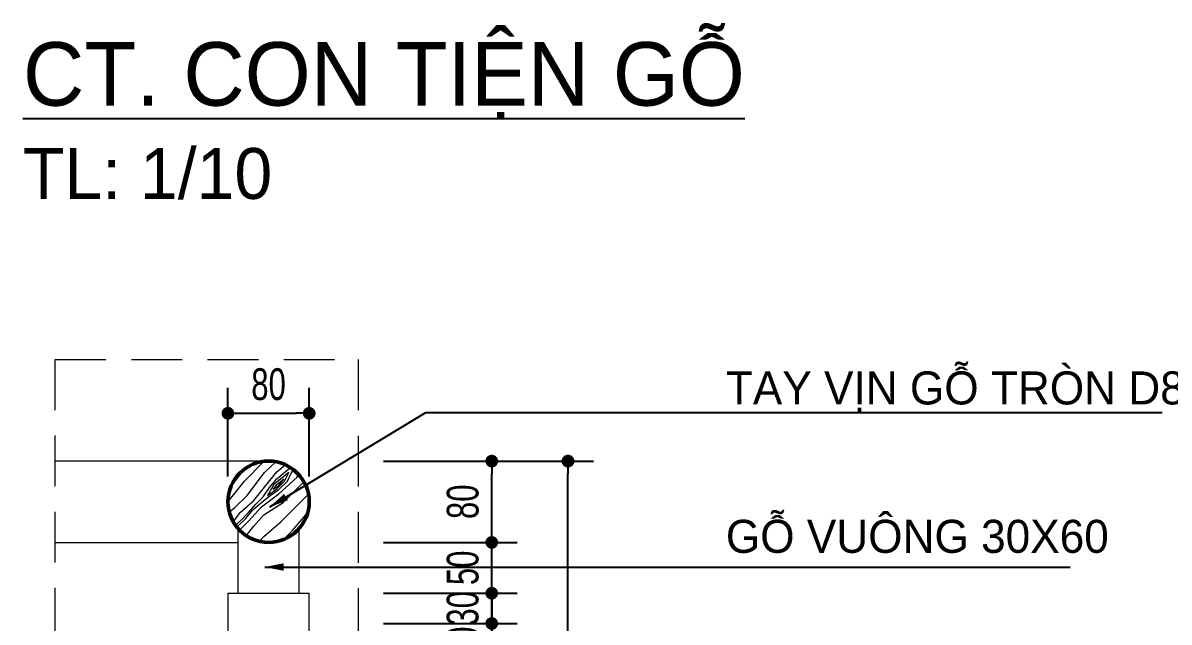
# Model space of a CAD drawing. Header units: inches. Extents: x 88947 to 296847, y 35049 to 161062.
# Drawn here: x 230394 to 232649, y 93225 to 94404 of the extents above; entities that cross this region are included whole.
import ezdxf

# ---------------------------------------------------------------- set-up
doc = ezdxf.new("R2010")
doc.units = ezdxf.units.IN
doc.header["$MEASUREMENT"] = 0
doc.header["$PDMODE"] = 1
doc.linetypes.add('DASHED', pattern=[0.75, 0.5, -0.25])
for name, color, linetype, lineweight in [('A-Dims', 145, 'Continuous', 25), ('DIM', 7, 'Continuous', 25), ('HACTH', 8, 'Continuous', 5), ('KHUNG 2', 144, 'Continuous', 18), ('netthay', 254, 'Continuous', 25), ('THAY', 3, 'Continuous', 18), ('TUONG', 4, 'Continuous', 50)]:
    doc.layers.add(name, color=color, linetype=linetype, lineweight=lineweight)
doc.layers.add('text', color=2, linetype='Continuous')
doc.styles.add('FRANKO', font='VFRANKO.TTF')
doc.styles.add('VNI-HELVE-CONDENSE', font='VNARIAL.TTF', dxfattribs={"width": 0.7})
doc.dimstyles.new('Copy of TL 50-25', dxfattribs={"dimscale": 50, "dimtxt": 1.25, "dimasz": 0.5, "dimexe": 1, "dimexo": 1, "dimgap": 0.5, "dimtad": 1, "dimdec": 0, "dimlfac": 0.5, "dimzin": 3, "dimdsep": 46, "dimtxsty": 'VNI-HELVE-CONDENSE', "dimblk": 'DOT', "dimcen": 2, "dimclrt": 7, "dimazin": 2, "dimtfac": 0.75, "dimtdec": 0, "dimtix": 1, "dimtmove": 2, "dimatfit": 2, "dimfxl": 1.5, "dimtolj": 1, "dimtzin": 0, "dimarcsym": 0})
doc.dimstyles.new('TAS-50', dxfattribs={"dimscale": 25, "dimtxt": 2.5, "dimasz": 0.7, "dimexe": 1.5, "dimexo": 1.5, "dimgap": 0.8, "dimtad": 1, "dimdec": 0, "dimzin": 3, "dimdsep": 46, "dimtxsty": 'VNI-HELVE-CONDENSE', "dimblk": 'TICK', "dimcen": 2.5, "dimclrt": 71, "dimazin": 2, "dimtfac": 0.75, "dimtdec": 0, "dimtix": 1, "dimtmove": 2, "dimatfit": 2, "dimldrblk": 'TICK123', "dimfxl": 1.5, "dimtolj": 1, "dimtzin": 0, "dimarcsym": 0})

# ---------------------------------------------------------------- blocks, each defined once
blk = doc.blocks.new('_Dot')
at = {"layer": 'netthay', "color": 0, "lineweight": -2}
blk.add_line((-0.5, 0), (-1, 0), dxfattribs=at)
at = {"layer": 'netthay', "color": 0, "const_width": 0.5}
blk.add_lwpolyline([(-0.25, 0, 1), (0.25, 0, 1)], format="xyb", close=True, dxfattribs=at)
blk = doc.blocks.new('*D4159')
at = {"layer": 'Defpoints', "color": 0}
for p in [(231053.7, 93221.9), (231316.6, 93221.9), (231053.7, 93141.9)]:
    blk.add_point(p, dxfattribs=at)
at = {"layer": 'DIM', "color": 0, "lineweight": -2}
for p, q in [((231316.6, 93246.9), (231316.6, 93271.9)), ((231103.7, 93221.9), (231366.6, 93221.9)), ((231316.6, 93141.9), (231316.6, 93221.9)), ((231103.7, 93141.9), (231366.6, 93141.9)), ((231316.6, 93116.9), (231316.6, 93091.9))]:
    blk.add_line(p, q, dxfattribs=at)
at = {"layer": 'DIM', "color": 0, "lineweight": -2, "xscale": 25, "yscale": 25, "zscale": 25}
for p, rotation in [((231316.6, 93221.9), 270), ((231316.6, 93141.9), 90)]:
    blk.add_blockref('_Dot', p, dxfattribs=dict(at, rotation=rotation))
at = {"layer": 'DIM', "color": 7, "insert": (231259.7, 93181.9), "char_height": 62.5, "attachment_point": 5, "rotation": 90, "style": 'VNI-HELVE-CONDENSE'}
blk.add_mtext('\\A1;40', dxfattribs=at)
blk = doc.blocks.new('*D4160')
at = {"layer": 'Defpoints', "color": 0}
for p in [(231053.7, 93281.4), (231316.6, 93281.4), (231053.7, 93221.9)]:
    blk.add_point(p, dxfattribs=at)
at = {"layer": 'DIM', "color": 0, "lineweight": -2}
for p, q in [((231316.6, 93306.4), (231316.6, 93331.4)), ((231103.7, 93281.4), (231366.6, 93281.4)), ((231316.6, 93221.9), (231316.6, 93281.4)), ((231103.7, 93221.9), (231366.6, 93221.9)), ((231316.6, 93196.9), (231316.6, 93171.9))]:
    blk.add_line(p, q, dxfattribs=at)
at = {"layer": 'DIM', "color": 0, "lineweight": -2, "xscale": 25, "yscale": 25, "zscale": 25}
for p, rotation in [((231316.6, 93281.4), 270), ((231316.6, 93221.9), 90)]:
    blk.add_blockref('_Dot', p, dxfattribs=dict(at, rotation=rotation))
at = {"layer": 'DIM', "color": 7, "insert": (231259.6, 93251.7), "char_height": 62.5, "attachment_point": 5, "rotation": 90, "style": 'VNI-HELVE-CONDENSE'}
blk.add_mtext('\\A1;30', dxfattribs=at)
blk = doc.blocks.new('*D4161')
at = {"layer": 'Defpoints', "color": 0}
for p in [(231053.7, 93381.4), (231316.6, 93381.4), (231053.7, 93281.4)]:
    blk.add_point(p, dxfattribs=at)
at = {"layer": 'DIM', "color": 0, "lineweight": -2}
for p, q in [((231316.6, 93406.4), (231316.6, 93431.4)), ((231103.7, 93381.4), (231366.6, 93381.4)), ((231316.6, 93281.4), (231316.6, 93381.4)), ((231103.7, 93281.4), (231366.6, 93281.4)), ((231316.6, 93256.4), (231316.6, 93231.4))]:
    blk.add_line(p, q, dxfattribs=at)
at = {"layer": 'DIM', "color": 0, "lineweight": -2, "xscale": 25, "yscale": 25, "zscale": 25}
for p, rotation in [((231316.6, 93381.4), 270), ((231316.6, 93281.4), 90)]:
    blk.add_blockref('_Dot', p, dxfattribs=dict(at, rotation=rotation))
at = {"layer": 'DIM', "color": 7, "insert": (231259.7, 93331.4), "char_height": 62.5, "attachment_point": 5, "rotation": 90, "style": 'VNI-HELVE-CONDENSE'}
blk.add_mtext('\\A1;50', dxfattribs=at)
blk = doc.blocks.new('*D4162')
at = {"layer": 'Defpoints', "color": 0}
for p in [(231053.7, 93541.4), (231316.6, 93541.4), (231053.7, 93381.4)]:
    blk.add_point(p, dxfattribs=at)
at = {"layer": 'DIM', "color": 0, "lineweight": -2}
for p, q in [((231103.7, 93541.4), (231366.6, 93541.4)), ((231316.6, 93406.4), (231316.6, 93516.4)), ((231103.7, 93381.4), (231366.6, 93381.4))]:
    blk.add_line(p, q, dxfattribs=at)
at = {"layer": 'DIM', "color": 0, "lineweight": -2, "xscale": 25, "yscale": 25, "zscale": 25}
for p, rotation in [((231316.6, 93541.4), 90), ((231316.6, 93381.4), 270)]:
    blk.add_blockref('_Dot', p, dxfattribs=dict(at, rotation=rotation))
at = {"layer": 'DIM', "color": 7, "insert": (231259.7, 93461.4), "char_height": 62.5, "attachment_point": 5, "rotation": 90, "style": 'VNI-HELVE-CONDENSE'}
blk.add_mtext('\\A1;80', dxfattribs=at)
blk = doc.blocks.new('*D4163')
at = {"layer": 'Defpoints', "color": 0}
for p in [(231203.7, 93541.4), (231466.6, 93541.4), (231203.7, 91741.8)]:
    blk.add_point(p, dxfattribs=at)
at = {"layer": 'DIM', "color": 0, "lineweight": -2}
for p, q in [((231253.7, 93541.4), (231516.6, 93541.4)), ((231466.6, 91766.8), (231466.6, 93516.4)), ((231253.7, 91741.8), (231516.6, 91741.8))]:
    blk.add_line(p, q, dxfattribs=at)
at = {"layer": 'DIM', "color": 0, "lineweight": -2, "xscale": 25, "yscale": 25, "zscale": 25}
for p, rotation in [((231466.6, 93541.4), 90), ((231466.6, 91741.8), 270)]:
    blk.add_blockref('_Dot', p, dxfattribs=dict(at, rotation=rotation))
at = {"layer": 'DIM', "color": 7, "insert": (231409.7, 92641.6), "char_height": 62.5, "attachment_point": 5, "rotation": 90, "style": 'VNI-HELVE-CONDENSE'}
blk.add_mtext('\\A1;900', dxfattribs=at)
blk = doc.blocks.new('TICK')
at = {"layer": 'A-Dims', "color": 1}
for p, q in [((0, 1.5), (0, -1.5)), ((-2, 0), (2, 0))]:
    blk.add_line(p, q, dxfattribs=at)
at = {"layer": 'A-Dims', "color": 1, "const_width": 0.788}
blk.add_lwpolyline([(-0.33, -0.35), (0.38, 0.38)], dxfattribs=at)
at = {"layer": 'A-Dims', "color": 1, "const_width": 0.394}
for points in [[(0.24, 0.52, -0.414214), (0.52, 0.52, -1)], [(0.52, 0.52, -0.414214), (0.52, 0.24, -1)], [(-0.47, -0.21, 0.414214), (-0.47, -0.49, 1)], [(-0.47, -0.49, 0.414214), (-0.19, -0.49, 1)]]:
    blk.add_lwpolyline(points, format="xyb", dxfattribs=at)
blk = doc.blocks.new('TICK123')
at = {"layer": 'A-Dims', "color": 1}
blk.add_lwpolyline([(0.05, 0, 0, 0.84, 0), (-2.11, 0, 8.4, 8.4, 0)], format="xyseb", dxfattribs=at)
blk = doc.blocks.new('*D4170')
at = {"layer": 'Defpoints', "color": 0}
for p in [(230957.4, 93635.5), (230797.4, 93461.4), (230957.4, 93461.4)]:
    blk.add_point(p, dxfattribs=at)
at = {"layer": 'DIM', "color": 0, "lineweight": -2}
for p, q in [((230797.4, 93511.4), (230797.4, 93685.5)), ((230957.4, 93511.4), (230957.4, 93685.5)), ((230822.4, 93635.5), (230932.4, 93635.5))]:
    blk.add_line(p, q, dxfattribs=at)
at = {"layer": 'DIM', "color": 0, "lineweight": -2, "xscale": 25, "yscale": 25, "zscale": 25, "rotation": 180}
blk.add_blockref('_Dot', (230797.4, 93635.5), dxfattribs=at)
at = {"layer": 'DIM', "color": 0, "lineweight": -2, "xscale": 25, "yscale": 25, "zscale": 25}
blk.add_blockref('_Dot', (230957.4, 93635.5), dxfattribs=at)
at = {"layer": 'DIM', "color": 7, "insert": (230877.4, 93692.4), "char_height": 62.5, "attachment_point": 5, "style": 'VNI-HELVE-CONDENSE'}
blk.add_mtext('\\A1;80', dxfattribs=at)

msp = doc.modelspace()

# ---------------------------------------------------------------- hatches: boundary and pattern name
at = {"layer": 'HACTH'}
h = msp.add_hatch(dxfattribs=at)
h.set_pattern_fill('WOOD8', color=256, scale=200, angle=45, style=0, pattern_type=2)
h.set_pattern_definition([(34.695, (230732.363, 93614.182), (989.9489, 707.1076), [22.36, -2213.707]), (45, (230750.75, 93626.91), (3e-14, 282.84), [22, -178]), (63.435, (230766.304, 93642.467), (141.422, 424.264), [18.974, -613.48]), (217.875, (230774.79, 93659.437), (1131.3707, 848.5284), [16.125, -1596.327]), (219.8056, (230762.061, 93649.538), (1555.6343, 1272.793), [22.091, -2186.981]), (239.036, (230745.09, 93635.396), (-282.843, -565.685), [24.74, -799.882]), (54.462, (230743.676, 93625.496), (565.6858, 848.528), [12.166, -1204.387]), (38.66, (230750.747, 93635.396), (-1272.7923, -989.9492), [18.11, -1792.966]), (230.7106, (230764.89, 93646.71), (-1131.3706, -1414.2137), [20.1, -1989.875]), (213.69, (230752.16, 93631.153), (707.1066, 424.2645), [10.198, -1009.606]), (39.8056, (230721.049, 93600.04), (-1555.6343, -1272.793), [22.091, -2186.981]), (33.69, (230738.02, 93614.182), (-707.1066, -424.2645), [20.396, -999.408]), (45, (230754.99, 93625.5), (3e-14, 282.84), [24, -176]), (65.556, (230771.96, 93642.467), (424.2649, 989.9492), [17.088, -1691.713]), (48.814, (230779.032, 93658.023), (1838.47667, 2121.3211), [30.067, -2976.593]), (39.8056, (230798.83, 93680.65), (-1555.6343, -1272.793), [22.091, -2186.981]), (45, (230815.8, 93694.8), (3e-14, 282.84), [22, -178]), (50.1944, (230689.936, 93568.928), (1272.793, 1555.6343), [22.091, -2186.981]), (39.8056, (230704.078, 93585.898), (-1555.6343, -1272.793), [22.091, -2186.981]), (45, (230687.1, 93571.76), (3e-14, 282.84), [12, -188]), (50.1944, (230695.593, 93580.241), (1272.793, 1555.6343), [22.091, -2186.981]), (45, (230709.74, 93597.21), (3e-14, 282.84), [20, -180]), (55.305, (230723.877, 93611.354), (-707.1076, -989.9489), [22.36, -2213.707]), (50.1944, (230736.605, 93629.739), (1272.793, 1555.6343), [22.091, -2186.981]), (39.8056, (230750.747, 93646.71), (-1555.6343, -1272.793), [22.091, -2186.981]), (39.8056, (230767.718, 93660.851), (-1555.6343, -1272.793), [22.091, -2186.981]), (36.87, (230784.688, 93674.994), (-989.9494, -707.1068), [28.284, -1385.93]), (45, (230807.32, 93691.96), (3e-14, 282.84), [30, -170]), (32.471, (230886.512, 93601.455), (848.5281, 565.6855), [18.439, -1825.47]), (39.289, (230902.068, 93611.354), (-1414.2137, -1131.3706), [20.1, -1989.875]), (53.13, (230886.512, 93601.455), (707.107, 989.9494), [14.142, -1400.071]), (54.462, (230894.997, 93612.768), (565.686, 848.528), [24.33, -1192.221]), (45, (230767.72, 93491.15), (3e-14, 282.84), [24, -176]), (35.538, (230784.69, 93508.116), (-848.528, -565.686), [12.166, -1204.387]), (246.801, (230794.588, 93515.187), (282.843, 565.6855), [10.77, -1066.263]), (237.995, (230790.345, 93505.288), (989.9499, 1555.6347), [26.683, -2641.65]), (37.875, (230902.068, 93617.01), (-1131.3707, -848.5284), [16.125, -1596.327]), (52.125, (230902.068, 93617.01), (848.5284, 1131.3707), [16.125, -1596.327]), (45, (230770.55, 93488.32), (3e-14, 282.84), [16, -184]), (239.036, (230781.86, 93499.63), (-282.843, -565.685), [16.492, -808.13]), (41.6335, (230797.416, 93523.673), (-2404.1645, -2121.3187), [34.059, -3371.819]), (42.7094, (230822.872, 93546.3), (-3535.53332, -3252.6918), [50.04, -4953.9584]), (48.18, (230859.642, 93580.241), (2262.74304, 2545.5832), [36.056, -3569.496]), (54.462, (230883.683, 93607.11), (565.686, 848.528), [36.497, -1180.056]), (55.305, (230780.446, 93478.418), (-707.1076, -989.9489), [22.36, -2213.707]), (60.945, (230793.174, 93496.803), (-424.264, -707.1068), [29.12, -1426.902]), (45, (230807.32, 93522.26), (3e-14, 282.84), [26, -174]), (36.87, (230825.7, 93540.643), (-989.9494, -707.107), [28.284, -1385.93]), (48.576, (230848.328, 93557.614), (1979.9004, 2262.7405), [32.062, -3174.181]), (36.254, (230869.541, 93581.656), (1131.3713, 848.5275), [26.306, -2604.283]), (30.964, (230890.754, 93597.21), (-565.685, -282.843), [24.74, -799.882]), (45, (230911.97, 93609.94), (3e-14, 282.84), [14, -186]), (219.806, (230797.416, 93523.673), (1555.6343, 1272.793), [44.181, -2164.89]), (40.236, (230757.818, 93501.045), (-1697.0552, -1414.2149), [48.166, -2360.153]), (45, (230794.59, 93532.16), (3e-14, 282.84), [46, -154]), (49.0856, (230827.115, 93564.685), (1697.0568, 1979.8985), [56.143, -2750.991]), (45, (230863.88, 93607.11), (3e-14, 282.84), [50, -150]), (52.125, (230787.517, 93471.347), (848.5284, 1131.3707), [48.374, -1564.078]), (51.34, (230817.215, 93509.53), (989.9492, 1272.7923), [36.222, -1774.855]), (42.5104, (230839.843, 93537.815), (-3252.69365, -2969.8459), [46.043, -4558.302]), (38.4802, (230873.784, 93568.9276), (-4101.21923, -3252.69123), [70.4556, -6975.1104]), (48.0128, (230695.593, 93563.271), (2404.16248, 2687.00635), [38.053, -3767.207]), (36.87, (230721.05, 93591.555), (-989.9494, -707.1068), [42.426, -1371.787]), (42.614, (230754.99, 93617.011), (-3394.11019, -3111.27235), [48.0416, -4756.123]), (55.6197, (230790.345, 93649.538), (-1272.79084, -1838.47855), [32.558, -3223.206]), (45, (230808.73, 93676.4), (3e-14, 282.84), [40, -160]), (41.8202, (230678.622, 93580.241), (-2545.5832, -2262.74304), [36.056, -3569.496]), (51.009, (230705.492, 93604.283), (-1272.79227, -1555.6348), [38.21, -3782.785]), (51.7098, (230729.534, 93633.981), (-1131.37186, -1414.21284), [34.234, -3389.214]), (39.2894, (230750.747, 93660.851), (-1414.2137, -1131.3706), [40.2, -1969.776]), (32.905, (230781.86, 93686.307), (-1555.6357, -989.94834), [28.636, -2834.929]), (54.462, (230805.9, 93701.864), (565.6858, 848.528), [24.33, -1192.221]), (48.814, (230705.492, 93553.371), (1838.4767, 2121.3211), [30.067, -2976.593]), (32.1957, (230725.2915, 93575.999), (-2262.74244, -1414.21221), [45.122, -4467.084]), (45, (230763.48, 93600.04), (3e-14, 282.84), [50, -150]), (50.4403, (230798.831, 93635.396), (-1414.21454, -1697.05538), [42.19, -4176.815]), (51.71, (230825.701, 93667.923), (-1131.37186, -1414.21284), [34.234, -3389.214]), (45, (230668.72, 93590.14), (3e-14, 282.84), [34, -166]), (53.13, (230692.765, 93614.182), (707.1068, 989.9494), [56.569, -1357.645]), (42.614, (230726.706, 93659.437), (-3394.11019, -3111.27235), [48.0416, -4756.123]), (39.4725, (230762.061, 93691.964), (3252.68937, 2687.00808), [62.2896, -6166.675]), (51.843, (230797.416, 93461.447), (-2121.31912, -2687.0068), [50.359, -4985.5126]), (45, (230828.53, 93501.05), (3e-14, 282.84), [56, -144]), (41.3478, (230868.127, 93540.6433), (-4666.90309, -4101.22126), [94.191, -9324.938]), (45, (230747.92, 93510.94), (3e-14, 282.84), [48, -152]), (49.7636, (230781.86, 93544.886), (1414.2149, 1697.0552), [48.166, -2360.153]), (43.1524, (230812.973, 93581.6555), (-4384.06131, -4101.2202), [62.032, -6141.193]), (42.2737, (230858.228, 93624.082), (-2969.84796, -2687.00637), [42.048, -4162.712]), (39.8056, (230725.291, 93533.572), (-1555.6343, -1272.793), [44.181, -2164.89]), (45, (230759.23, 93561.86), (3e-14, 282.84), [64, -136]), (46.9092, (230804.4874, 93607.1114), (3959.79441, 4242.64398), [60.0334, -5943.299]), (48.5763, (230845.5, 93650.952), (1979.9004, 2262.7405), [32.062, -3174.181])])
h.paths.add_polyline_path([(230957.4, 93461.4, 1), (230797.4, 93461.4, 1)])

# ---------------------------------------------------------------- linework, layer by layer
at = {"layer": 'KHUNG 2', "linetype": 'DASHED', "ltscale": 200}
msp.add_lwpolyline([(230457.4, 93741.4), (231053.7, 93741.4), (231053.7, 91541.8), (230457.4, 91541.8)], close=True, dxfattribs=at)
at = {"layer": 'THAY'}
for points in [[(230877.4, 93541.4), (230457.4, 93541.4)], [(230817.4, 93281.4), (230817.4, 93408.5)], [(230937.4, 93281.4), (230937.4, 93408.5)], [(230457.4, 93381.4), (230817.4, 93381.4)], [(230797.4, 93281.4), (230797.4, 91841.8), (230957.4, 91841.8), (230957.4, 93281.4)], [(230797.4, 93281.4), (230957.4, 93281.4)]]:
    msp.add_lwpolyline(points, dxfattribs=at)
at = {"layer": 'TUONG'}
msp.add_circle((230877.4, 93461.4), 80, dxfattribs=at)

# ---------------------------------------------------------------- texts
at = {"layer": 'text', "style": 'FRANKO'}
for s, p in [('TAY VÒN GOÃ TROØN D80', (231777.3, 93652.9)), ('GOÃ VUOÂNG 30X60', (231777.3, 93360.9))]:
    msp.add_text(s, height=65, dxfattribs=at).set_placement(p)
at = {"layer": 'text', "insert": (230394, 94365.8), "char_height": 125, "width": 5864.249, "attachment_point": 1, "style": 'FRANKO'}
msp.add_mtext('{\\LCT. CON TIEÄN GOÃ\\P\\H0.8x;\\lTL: 1/10}', dxfattribs=at)

# ---------------------------------------------------------------- dimensions: what is measured, and where the dimension line sits
at = {"layer": 'DIM'}
dim = msp.add_linear_dim(base=(230957.4, 93635.5), p1=(230797.4, 93461.4), p2=(230957.4, 93461.4), dimstyle='Copy of TL 50-25', dxfattribs=at)
dim.commit()
dim.dimension.update_dxf_attribs({"geometry": '*D4170', "text_midpoint": (230877.4, 93692.4)})
for base, p1, p2, picture, middle in [((231316.6, 93541.4), (231053.7, 93381.4), (231053.7, 93541.4), '*D4162', (231259.7, 93461.4)), ((231466.6, 93541.4), (231203.7, 91741.8), (231203.7, 93541.4), '*D4163', (231409.7, 92641.6)), ((231316.6, 93381.4), (231053.7, 93281.4), (231053.7, 93381.4), '*D4161', (231259.7, 93331.4)), ((231316.6, 93281.4), (231053.7, 93221.9), (231053.7, 93281.4), '*D4160', (231259.6, 93251.7)), ((231316.6, 93221.9), (231053.7, 93141.9), (231053.7, 93221.9), '*D4159', (231259.7, 93181.9))]:
    dim = msp.add_linear_dim(base=base, p1=p1, p2=p2, angle=90, dimstyle='Copy of TL 50-25', dxfattribs=at)
    dim.commit()
    dim.dimension.update_dxf_attribs({"geometry": picture, "text_midpoint": middle})

# ---------------------------------------------------------------- leaders
at = {"layer": 'HACTH'}
for points in [[(230880.1, 93451.5), (231186.6, 93637), (232636.1, 93637)], [(230870.1, 93333), (232454.6, 93333)]]:
    msp.add_leader(points, dimstyle='TAS-50', override={"dimtad": 0}, dxfattribs=at)

doc.saveas('drawing.dxf')
